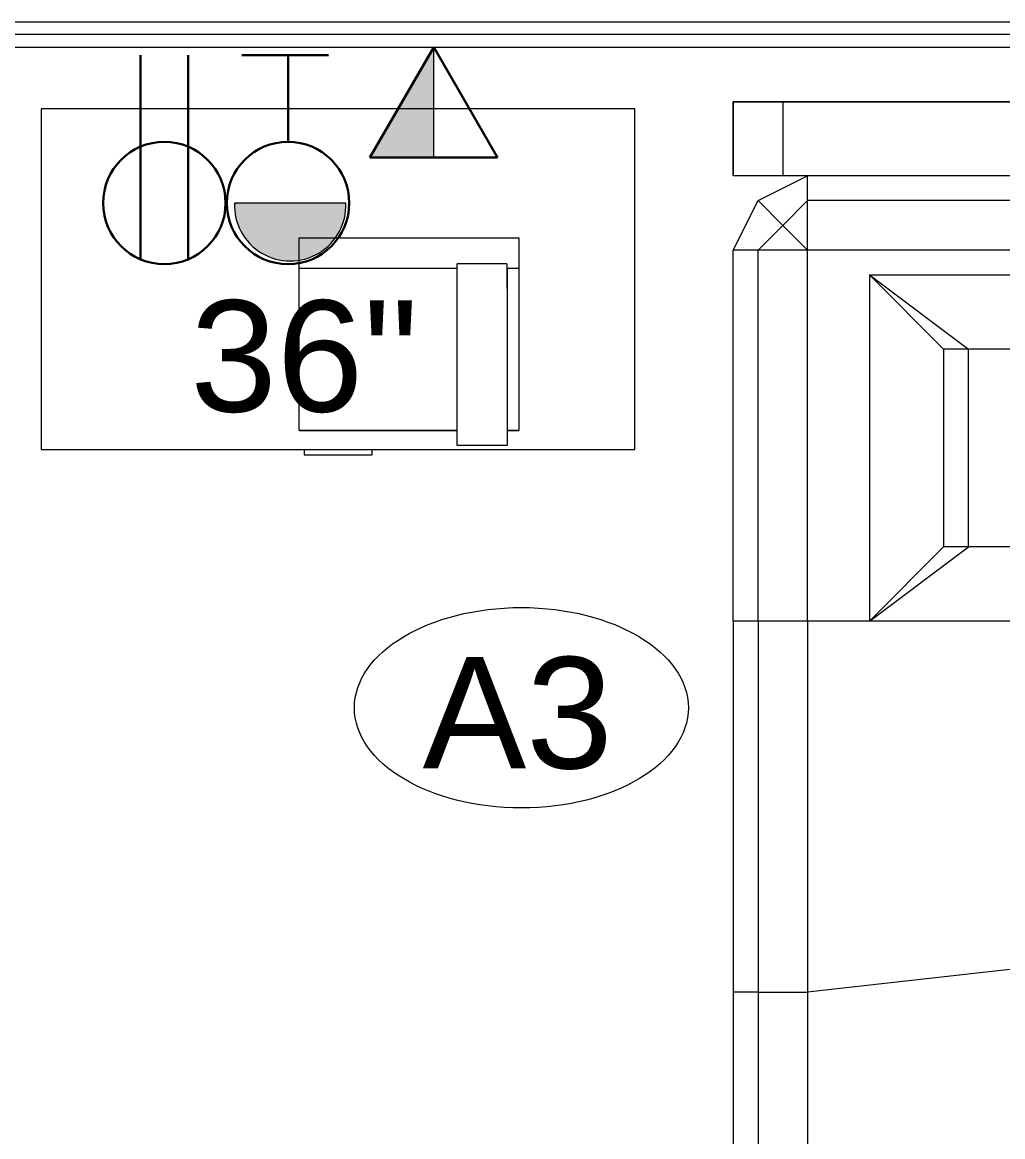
# Model space of a CAD drawing. Header units: inches. Extents: x -1176 to 1507, y -2563 to 978.
# Drawn here: x -998.18 to -958.55, y 212.44 to 257.5 of the extents above; entities that cross this region are included whole.
import ezdxf

# ---------------------------------------------------------------- set-up
doc = ezdxf.new("R2010")
doc.units = ezdxf.units.IN
doc.header["$MEASUREMENT"] = 0
for name, color, linetype, lineweight in [('A-ANNO-NOTE', 131, 'Continuous', 40), ('A-WALL', 113, 'Continuous', 18), ('G-IMPT', 8, 'Continuous', 9), ('I-FURN', 30, 'Continuous', 9), ('I-WALL', 2, 'Continuous', 18), ('Q-SPCQ', 91, 'Continuous', 9), ('Q-SPCQ-IDEN', 132, 'Continuous', 9)]:
    doc.layers.add(name, color=color, linetype=linetype, lineweight=lineweight)
doc.styles.add('Arial', font='arial.ttf', dxfattribs={"height": 4.5})
doc.styles.add('Swis721 Lt BT', font='swissl.ttf', dxfattribs={"height": 4.5})

# ---------------------------------------------------------------- blocks, each defined once
blk = doc.blocks.new('Bed_761 - 12ZBED05_dwg-V16-2nd Floor Power _ Signal')
at = {"layer": 'G-IMPT'}
for p, q in [((0, 78), (0, 0)), ((0, 0), (0, 78)), ((0, 0), (0, 78)), ((3, 78), (3, 0)), ((3, 78), (3, 0)), ((3, 75), (3, 3)), ((3, 75), (3, 3)), ((3, 75), (3, 3)), ((4, 75), (4, 3)), ((6, 75), (6, 3)), ((28, 75), (36, 3)), ((7, 5.5), (7, 35.5)), ((21, 35.5), (21, 5.5)), ((21, 35.5), (21, 5.5)), ((10, 31.5), (10, 9.5)), ((10, 31.5), (10, 9.5)), ((18, 31.5), (18, 9.5)), ((18, 31.5), (18, 9.5)), ((7, 5.5), (10, 9.5)), ((10, 9.5), (10, 8.5)), ((18, 9.5), (10, 9.5)), ((18, 9.5), (18, 8.5)), ((21, 5.5), (18, 9.5)), ((10, 8.5), (7, 5.5)), ((10, 8.5), (18, 8.5)), ((21, 5.5), (18, 8.5)), ((7, 5.5), (21, 5.5)), ((21, 5.5), (21, 3)), ((4, 1), (3, 3)), ((4, 1), (3, 3)), ((4, 3), (3, 3)), ((3, 3), (3, 0)), ((6, 3), (4, 3)), ((5, 2), (4, 3)), ((6, 3), (5, 2)), ((21, 3), (6, 3)), ((6, 3), (6, 1)), ((21, 3), (21, 1)), ((21, 3), (36, 3)), ((36, 1), (36, 3)), ((36, 3), (84, 3)), ((0, 0), (0, 2)), ((0, 0), (0, 2)), ((0, 2), (3, 2)), ((0, 2), (3, 2)), ((3, 2), (3, 0)), ((3, 2), (3, 0)), ((5, 2), (4, 1)), ((6, 1), (5, 2)), ((6, 0), (4, 1)), ((6, 0), (4, 1)), ((21, 1), (6, 1)), ((6, 1), (6, 0)), ((21, 1), (21, 0)), ((21, 1), (36, 1)), ((36, 1), (36, 0)), ((36, 1), (84, 1)), ((0, 0), (3, 0)), ((3, 0), (0, 0)), ((21, 0), (6, 0)), ((21, 0), (36, 0)), ((36, 0), (84, 0)), ((3, 0), (0, 0)), ((3, 0), (0, 0)), ((21, 0), (6, 0)), ((21, 0), (36, 0)), ((36, 0), (84, 0))]:
    blk.add_line(p, q, dxfattribs=at)
blk = doc.blocks.new('Bed_761 - Bed_761-6542247-2nd Floor Power _ Signal')
blk.add_blockref('Bed_761 - 12ZBED05_dwg-V16-2nd Floor Power _ Signal', (0, 0))
blk = doc.blocks.new('Bed_Side_Table_5122 - T-4-6544423-2nd Floor Power _ Signal')
at = {"layer": 'I-FURN'}
for p, q in [((12, 3.992), (-12, 3.992)), ((-12, 3.992), (-12, -9.787)), ((12, -9.787), (12, 3.992)), ((-12, -9.787), (-1.378, -9.787)), ((-1.378, -9.787), (-1.378, -10)), ((-1.378, -9.787), (1.378, -9.787)), ((1.378, -10), (1.378, -9.787)), ((1.378, -9.787), (12, -9.787)), ((-1.378, -10), (1.378, -10))]:
    blk.add_line(p, q, dxfattribs=at)
blk = doc.blocks.new('Speaker_Phone_6931 - Phone-7340356-2nd Floor Power _ Signal')
at = {"layer": 'Q-SPCQ'}
for p, q in [((-14.177, -4.455), (-5.302, -4.455)), ((-14.177, -12.24), (-14.177, -4.455)), ((-14.177, -4.455), (-5.302, -4.455)), ((-14.177, -12.24), (-14.177, -4.455)), ((-5.302, -4.455), (-5.302, -12.24)), ((-5.302, -4.455), (-5.302, -12.24)), ((-14.177, -5.687), (-7.785, -5.687)), ((-7.785, -6.506), (-7.785, -5.508)), ((-5.785, -5.508), (-7.785, -5.508)), ((-7.785, -12.851), (-7.785, -5.687)), ((-5.785, -5.508), (-5.785, -6.506)), ((-5.785, -5.687), (-5.302, -5.687)), ((-5.771, -5.687), (-5.771, -12.851)), ((-7.785, -12.24), (-14.177, -12.24)), ((-14.177, -12.24), (-7.785, -12.24)), ((-7.785, -12.851), (-7.785, -12.24)), ((-5.785, -12.24), (-5.302, -12.24)), ((-5.771, -12.24), (-5.771, -12.851)), ((-5.302, -12.24), (-5.771, -12.24)), ((-5.771, -12.851), (-7.785, -12.851)), ((-5.771, -12.851), (-7.785, -12.851))]:
    blk.add_line(p, q, dxfattribs=at)
blk = doc.blocks.new('Appliance_Specialty Equipment Tag - Standard-3515593-2nd Floor Power _ Signal')
at = {"layer": 'Q-SPCQ-IDEN'}
blk.add_ellipse((-0.04989, 0.00375), major_axis=(-0.1406, 0), ratio=0.600473, dxfattribs=at)

msp = doc.modelspace()

# ---------------------------------------------------------------- hatches: boundary and pattern name
at = {"layer": 'A-ANNO-NOTE', "lineweight": 9}
for points in [[(-984.131, 252.033), (-981.553, 252.033), (-981.553, 256.499)], [(-985.151, 249.636), (-989.601, 250.191), (-989.603, 250.111)], [(-989.538, 249.559), (-985.151, 249.636), (-989.603, 250.111)], [(-985.151, 249.636), (-985.105, 250.191), (-989.601, 250.191)], [(-985.859, 248.416), (-985.151, 249.636), (-989.538, 249.559)], [(-985.859, 248.416), (-985.298, 249.182), (-985.151, 249.636)], [(-988.459, 248.139), (-989.538, 249.559), (-989.07, 248.644)], [(-989.07, 248.644), (-989.538, 249.559), (-989.468, 249.33)], [(-987.71, 247.877), (-985.859, 248.416), (-989.538, 249.559)], [(-987.71, 247.877), (-989.538, 249.559), (-988.459, 248.139)], [(-989.07, 248.644), (-989.468, 249.33), (-989.338, 249.039)], [(-985.859, 248.416), (-985.538, 248.769), (-985.298, 249.182)], [(-988.459, 248.139), (-989.07, 248.644), (-988.725, 248.315)], [(-987.154, 247.857), (-985.859, 248.416), (-987.71, 247.877)], [(-987.154, 247.857), (-986.996, 247.877), (-985.859, 248.416)], [(-986.996, 247.877), (-986.61, 247.975), (-985.859, 248.416)], [(-986.61, 247.975), (-986.318, 248.101), (-985.859, 248.416)], [(-986.318, 248.101), (-986.248, 248.139), (-985.859, 248.416)], [(-987.71, 247.877), (-988.459, 248.139), (-988.096, 247.975)]]:
    msp.add_hatch(color=256, dxfattribs=at).paths.add_polyline_path(points, flags=0)

# ---------------------------------------------------------------- linework, layer by layer
for p, q in [((-981.553, 256.499), (-984.131, 252.033)), ((-981.553, 252.033), (-981.553, 256.499)), ((-984.131, 252.033), (-981.553, 252.033)), ((-985.105, 250.191), (-989.601, 250.191))]:
    msp.add_line(p, q, dxfattribs=at)
at = {"layer": 'A-ANNO-NOTE', "lineweight": 30}
for p, q in [((-981.553, 256.499), (-984.131, 252.033)), ((-981.553, 256.499), (-978.974, 252.033)), ((-993.398, 256.172), (-993.398, 247.909)), ((-991.482, 256.172), (-991.482, 247.909)), ((-985.801, 256.172), (-989.307, 256.172)), ((-987.437, 256.172), (-987.437, 252.666)), ((-978.974, 252.033), (-984.131, 252.033))]:
    msp.add_line(p, q, dxfattribs=at)
for centre in [(-992.44, 250.191), (-987.44, 250.191)]:
    msp.add_circle(centre, 2.475, dxfattribs=at)
at = {"layer": 'A-ANNO-NOTE', "lineweight": 9}
msp.add_arc((-987.353, 250.098), 2.25, 177.6427, 2.3573, dxfattribs=at)
at = {"layer": 'A-WALL'}
for p, q in [((-654.446, 257.499), (-1015.062, 257.499)), ((-654.946, 256.999), (-1015.062, 256.999))]:
    msp.add_line(p, q, dxfattribs=at)
at = {"layer": 'I-WALL'}
msp.add_line((-1015.062, 256.499), (-655.446, 256.499), dxfattribs=at)

# ---------------------------------------------------------------- block references
at = {"layer": 'I-FURN', "rotation": 269.9999999999998}
msp.add_blockref('Bed_761 - Bed_761-6542247-2nd Floor Power _ Signal', (-969.442, 254.287), dxfattribs=at)
at = {"layer": 'I-FURN'}
msp.add_blockref('Bed_Side_Table_5122 - T-4-6544423-2nd Floor Power _ Signal', (-985.417, 250.008), dxfattribs=at)
at = {"layer": 'Q-SPCQ'}
msp.add_blockref('Speaker_Phone_6931 - Phone-7340356-2nd Floor Power _ Signal', (-972.813, 253.239), dxfattribs=at)
at = {"layer": 'Q-SPCQ-IDEN', "xscale": 47.99999999999997, "yscale": 47.99999999999997, "zscale": 47.99999999999997}
msp.add_blockref('Appliance_Specialty Equipment Tag - Standard-3515593-2nd Floor Power _ Signal', (-975.613, 229.604), dxfattribs=at)

# ---------------------------------------------------------------- texts
at = {"layer": 'A-ANNO-NOTE', "lineweight": 9, "insert": (-991.39, 246.255), "char_height": 4.5, "width": 10.302, "attachment_point": 1, "style": 'Swis721 Lt BT'}
msp.add_mtext('36"', dxfattribs=at)
at = {"layer": 'Q-SPCQ-IDEN', "insert": (-982.002, 231.832), "char_height": 4.5, "width": 9.393, "attachment_point": 1, "style": 'Arial'}
msp.add_mtext('A3', dxfattribs=at)

doc.saveas('drawing.dxf')
